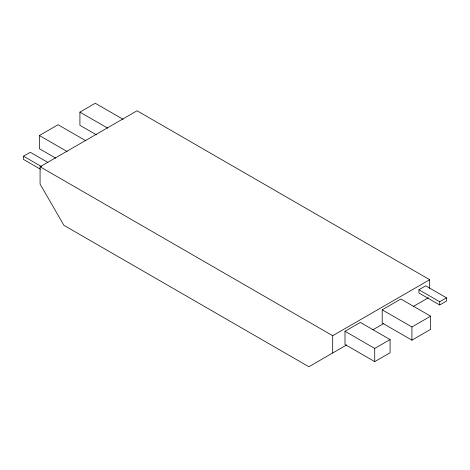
<?xml version="1.0" encoding="UTF-8"?>
<svg xmlns="http://www.w3.org/2000/svg" width="470" height="470" viewBox="0 0 470 470"><rect width="100%" height="100%" fill="white"/><g stroke="black" fill="none" stroke-linecap="round" stroke-linejoin="round"><path stroke-width="0.7" d="M55.824 158.208L39.38 148.714L39.38 135.519L58.074 124.726L85.904 140.788M96.362 134.802L79.918 125.308L79.918 112.113L95.269 103.253L123.099 119.321M40.496 169.241L23.5 159.43L23.5 156.193L30.292 152.274L47.917 162.45M346.637 344.945L308.878 366.747L63.891 225.306L40.073 184.052L40.073 166.762L137.052 110.773L429.674 279.715L429.674 288.363M40.073 166.762L332.695 335.703L429.674 279.715M345.004 331.274L360.355 322.414L390.082 339.575L390.082 352.77L374.731 361.63L345.004 344.469L345.004 331.274L374.731 348.44L390.082 339.575M382.198 309.806L400.892 299.008L430.62 316.169L430.62 329.364L411.926 340.163L382.198 322.996L382.198 309.806L411.926 326.967L430.62 316.169M418.935 289.761L425.726 285.836L446.5 297.833L446.5 301.064L439.709 304.989L418.935 292.992L418.935 289.761L439.709 301.752L446.5 297.833M372.898 329.787L383.673 323.566M413.195 306.522L428.417 297.733M79.918 112.113L107.748 128.181M39.38 135.519L67.21 151.587M23.5 156.193L41.754 166.733M439.709 301.752L439.709 304.989M411.926 326.967L411.926 340.163M374.731 348.44L374.731 361.63M332.695 335.703L332.695 352.999"/></g></svg>
